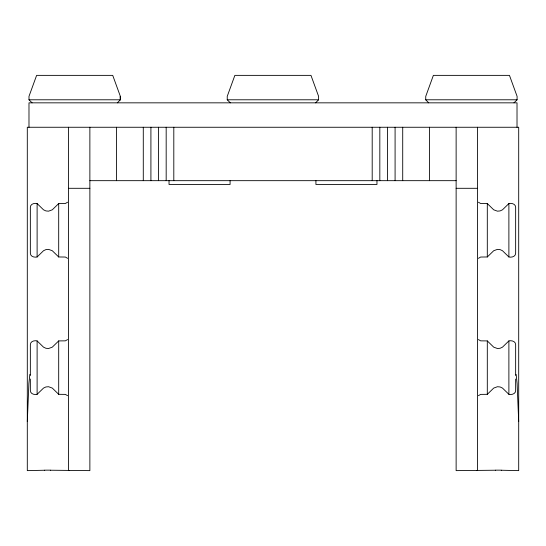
<?xml version="1.0" encoding="UTF-8"?>
<svg xmlns="http://www.w3.org/2000/svg" width="546" height="546" viewBox="0 0 546 546"><rect width="100%" height="100%" fill="white"/><g stroke="black" fill="none" stroke-linecap="round" stroke-linejoin="round"><path stroke-width="0.82" d="M27.3 421.628L28.89 383.422L29.859 374.406M428.747 102.839L425.696 99.788L425.757 96.335L433.374 75.368L509.459 75.368L517.089 96.335L517.089 99.788L513.977 102.839M117.322 102.839L120.373 99.788L120.352 96.335L112.729 75.368L36.623 75.368L28.993 96.335L28.993 99.788L32.064 102.839M67.608 202.197L65.349 203.508L58.695 203.562L52.279 209.814L48.567 211.165L45.925 210.933L43.523 209.814L37.114 203.562C34.371 202.894 30.296 203.951 30.351 207.378L30.351 253.16C30.296 256.586 34.371 257.651 37.114 256.975L43.523 250.723L45.925 249.604L48.567 249.372L52.279 250.723L58.695 256.975L65.349 257.036L67.608 258.34M67.608 339.551L65.349 340.854L58.695 340.909L52.279 347.16L48.567 348.512L45.925 348.28L43.523 347.16L37.114 340.909C34.371 340.24 30.296 341.305 30.351 344.724L30.351 375.45M315.568 102.839L318.618 99.788L318.598 96.335L310.967 75.368L234.869 75.368L227.238 96.335L227.238 99.788L230.31 102.839M30.351 379.06L30.351 390.506C30.296 393.932 34.371 394.997 37.114 394.321L43.523 388.076L45.925 386.95L48.567 386.725L52.279 388.076L58.695 394.321L65.349 394.383L67.608 395.686M478.392 258.34L480.651 257.036L487.305 256.975L493.72 250.723L497.433 249.372L500.075 249.604L502.477 250.723L508.886 256.975C511.629 257.651 515.704 256.586 515.649 253.16L515.649 207.378C515.704 203.951 511.629 202.894 508.886 203.562L502.477 209.814L500.075 210.933L497.433 211.165L493.72 209.814L487.305 203.562L480.651 203.508L478.392 202.197M515.649 375.45L515.649 344.724C515.704 341.305 511.629 340.24 508.886 340.909L502.477 347.16L500.075 348.28L497.433 348.512L493.72 347.16L487.305 340.909L480.651 340.854L478.392 339.551M478.392 395.686L480.651 394.383L487.305 394.321L493.72 388.076L497.433 386.725L500.075 386.95L502.477 388.076L508.886 394.321C511.629 394.997 515.704 393.932 515.649 390.506L515.649 379.06M69.458 470.393L68.939 470.632M44.69 470.236L27.3 470.632L27.3 127.259L518.7 127.259L518.7 470.632L501.31 470.236M495.509 470.222L456.128 470.632L456.128 127.259M28.993 99.788L120.373 99.788L120.27 96.335L120.352 99.788M227.238 99.788L318.618 99.788M425.696 99.788L517.089 99.788M89.872 180.671L456.128 180.671M68.503 188.302L89.872 188.302M456.128 188.302L477.497 188.302M50.491 470.222L89.872 470.632L89.872 127.259M477.061 470.632L476.542 470.393M516.141 374.406L517.11 383.422L518.7 421.628M517.014 127.259L517.014 102.839L28.986 102.839L28.986 127.259M508.886 203.562L508.886 256.975M508.886 340.909L508.886 394.321M487.305 203.562L487.305 256.975M487.305 340.909L487.305 394.321M477.497 127.259L477.497 470.632M429.422 127.259L429.422 180.671M402.716 127.259L402.716 180.671M395.086 127.259L395.086 180.671M387.455 127.259L387.455 180.671M379.825 127.259L379.825 180.671M376.965 180.671L376.965 184.487L315.922 184.487L315.922 180.671M372.195 127.259L372.195 180.671M230.078 180.671L230.078 184.487L169.035 184.487L169.035 180.671M173.805 127.259L173.805 180.671M166.175 127.259L166.175 180.671M158.545 127.259L158.545 180.671M150.914 127.259L150.914 180.671M143.284 127.259L143.284 180.671M116.578 127.259L116.578 180.671M68.503 127.259L68.503 470.632M58.695 203.562L58.695 256.975M58.695 340.909L58.695 394.321M37.114 203.562L37.114 256.975M37.114 340.909L37.114 394.321M44.69 470.188A115.779 97.127 0 0 1 50.491 470.174M495.509 470.174A115.779 97.127 0 0 1 501.31 470.188"/></g></svg>
